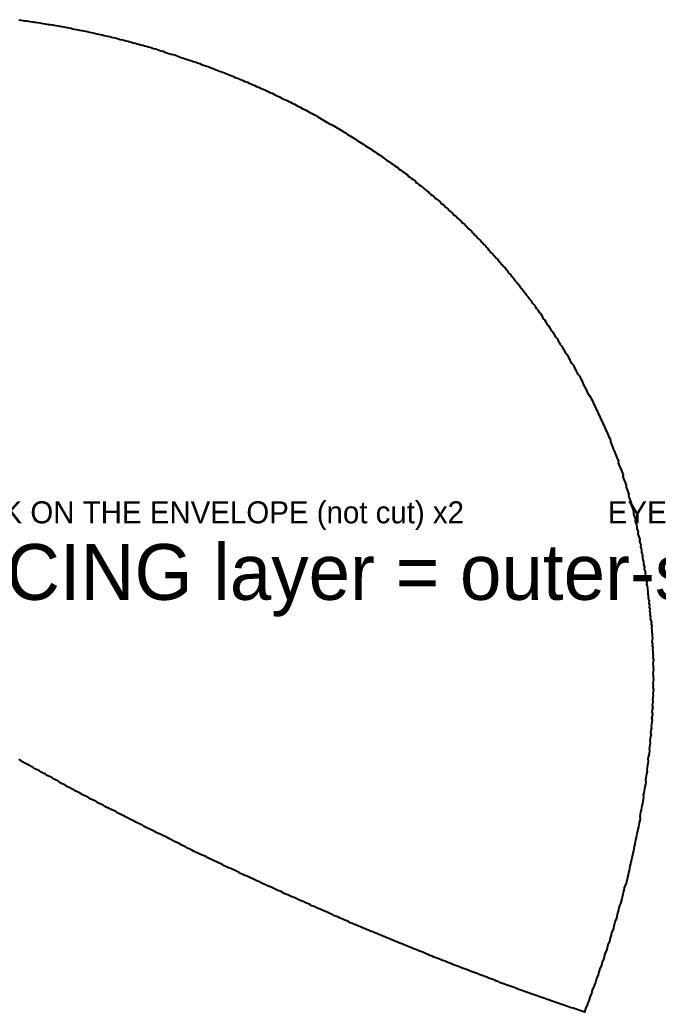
# Model space of a CAD drawing. Header units: millimetres. Extents: x -23256 to 49239, y -6625 to 7087.
# Drawn here: x 12648 to 16996, y 0 to 6763 of the extents above; entities that cross this region are included whole.
import ezdxf
from ezdxf.enums import TextEntityAlignment as Align

# ---------------------------------------------------------------- set-up
doc = ezdxf.new("R2010")
doc.units = ezdxf.units.MM
for name, color, linetype in [('CUT', 7, 'Continuous'), ('SEW', 8, 'Continuous'), ('TEXT', 7, 'Continuous')]:
    doc.layers.add(name, color=color, linetype=linetype)

msp = doc.modelspace()

# ---------------------------------------------------------------- linework, layer by layer
at = {"layer": 'CUT'}
msp.add_lwpolyline([(12641.2, 6762.7), (12657.6, 6760.4), (12668.5, 6758.1), (12679.5, 6755.8), (12695.9, 6755.8), (12706.8, 6753.5), (12717.8, 6751.3), (12734.2, 6749), (12745.1, 6746.7), (12756.1, 6746.7), (12767, 6744.4), (12783.4, 6742.1), (12794.4, 6739.8), (12805.3, 6737.6), (12821.7, 6735.3), (12832.7, 6733), (12843.6, 6730.7), (12854.6, 6730.7), (12871, 6728.4), (12882, 6726.1), (12892.9, 6723.9), (12909.4, 6721.6), (12920.3, 6719.3), (12931.3, 6717), (12947.7, 6714.7), (12958.7, 6712.4), (12969.7, 6710.2), (12980.6, 6707.9), (12997.1, 6705.6), (13008, 6701), (13019, 6698.7), (13035.4, 6696.5), (13046.4, 6694.2), (13057.4, 6691.9), (13068.4, 6689.6), (13084.8, 6687.3), (13095.8, 6685), (13106.8, 6682.8), (13123.3, 6678.2), (13134.2, 6675.9), (13145.2, 6673.6), (13156.2, 6671.3), (13172.7, 6666.8), (13183.7, 6664.5), (13194.7, 6662.2), (13211.2, 6659.9), (13222.2, 6655.4), (13233.1, 6653.1), (13244.1, 6650.8), (13260.6, 6648.5), (13271.6, 6643.9), (13282.6, 6641.7), (13299.1, 6639.4), (13310.2, 6634.8), (13321.2, 6632.5), (13332.2, 6628), (13348.7, 6625.7), (13359.7, 6623.4), (13370.7, 6618.8), (13387.3, 6616.6), (13398.3, 6612), (13409.3, 6609.7), (13420.4, 6605.1), (13436.9, 6602.9), (13447.9, 6598.3), (13459, 6596), (13470, 6591.4), (13486.5, 6589.2), (13497.6, 6584.6), (13508.6, 6582.3), (13525.2, 6577.7), (13536.2, 6575.4), (13547.3, 6570.9), (13558.4, 6566.3), (13574.9, 6564), (13586, 6559.5), (13597.1, 6554.9), (13608.1, 6552.6), (13624.7, 6548.1), (13635.8, 6543.5), (13635.8, 6543.5), (13646.9, 6538.9), (13663.5, 6534.4), (13680.1, 6529.8), (13691.2, 6527.5), (13707.8, 6522.9), (13718.9, 6518.4), (13735.5, 6511.5), (13746.7, 6507), (13763.3, 6502.4), (13774.4, 6497.8), (13791, 6493.3), (13802.2, 6488.7), (13818.8, 6484.1), (13829.9, 6479.6), (13846.6, 6475), (13857.7, 6470.4), (13874.4, 6465.9), (13885.6, 6459), (13902.2, 6454.4), (13913.4, 6449.9), (13930.1, 6445.3), (13941.2, 6440.7), (13957.9, 6433.9), (13969.1, 6429.3), (13980.3, 6424.8), (13997, 6417.9), (14008.2, 6413.4), (14024.9, 6408.8), (14036, 6404.2), (14052.8, 6397.4), (14064, 6392.8), (14075.2, 6388.2), (14091.9, 6381.4), (14103.1, 6376.8), (14114.4, 6370), (14131.1, 6365.4), (14142.3, 6360.8), (14159.1, 6354), (14170.3, 6349.4), (14181.6, 6342.6), (14198.3, 6338), (14209.6, 6331.2), (14220.8, 6326.6), (14237.6, 6319.7), (14248.9, 6315.2), (14260.2, 6308.3), (14276.9, 6303.8), (14288.2, 6296.9), (14299.4, 6292.3), (14316.3, 6285.5), (14327.6, 6278.6), (14338.8, 6274.1), (14350.1, 6267.2), (14366.9, 6262.7), (14378.3, 6255.8), (14389.6, 6249), (14400.8, 6244.4), (14417.7, 6237.6), (14429, 6230.7), (14440.4, 6223.8), (14451.6, 6219.3), (14468.5, 6212.4), (14479.9, 6205.6), (14491.1, 6201), (14502.5, 6194.2), (14519.4, 6187.3), (14530.7, 6180.5), (14542.1, 6173.6), (14553.4, 6169.1), (14564.7, 6162.2), (14576.1, 6155.4), (14593, 6148.5), (14604.4, 6141.7), (14615.7, 6134.8), (14627.1, 6128), (14638.4, 6123.4), (14649.8, 6116.5), (14666.7, 6109.7), (14678.1, 6102.8), (14689.5, 6096), (14700.8, 6089.1), (14712.2, 6082.3), (14723.6, 6075.4), (14735, 6068.6), (14746.4, 6061.7), (14757.8, 6054.9), (14774.7, 6048), (14786.1, 6041.2), (14797.5, 6034.3), (14808.9, 6027.5), (14820.3, 6020.6), (14831.7, 6013.8), (14843.1, 6006.9), (14854.5, 6000.1), (14865.9, 5993.3), (14877.4, 5984.1), (14888.8, 5977.3), (14900.2, 5970.4), (14911.6, 5963.6), (14923, 5956.7), (14934.4, 5949.9), (14945.9, 5940.7), (14957.3, 5933.9), (14968.7, 5927), (14980.1, 5920.2), (14991.5, 5913.3), (15003, 5904.2), (15014.4, 5897.4), (15025.8, 5890.5), (15037.2, 5883.7), (15048.7, 5874.5), (15060.1, 5867.7), (15071.5, 5860.8), (15083, 5851.7), (15094.4, 5844.8), (15105.8, 5838), (15117.2, 5828.9), (15128.6, 5822), (15134.4, 5815.2), (15145.9, 5806), (15157.3, 5799.2), (15168.7, 5792.3), (15180.1, 5783.2), (15191.5, 5776.4), (15203, 5767.2), (15214.4, 5760.4), (15225.8, 5753.5), (15231.6, 5744.4), (15243, 5737.5), (15254.4, 5728.4), (15265.8, 5721.6), (15277.3, 5712.4), (15288.6, 5705.6), (15294.5, 5696.4), (15305.8, 5689.6), (15317.2, 5680.5), (15328.6, 5673.6), (15340, 5664.5), (15345.8, 5655.3), (15357.2, 5648.5), (15368.6, 5639.4), (15379.9, 5632.5), (15391.3, 5623.4), (15397, 5616.5), (15408.4, 5607.4), (15419.8, 5598.3), (15431.1, 5591.4), (15436.9, 5582.3), (15448.2, 5573.1), (15459.5, 5566.3), (15470.9, 5557.2), (15476.6, 5548), (15487.9, 5541.2), (15499.2, 5532.1), (15510.5, 5522.9), (15516.2, 5513.8), (15527.5, 5506.9), (15538.8, 5497.8), (15544.5, 5488.7), (15555.8, 5479.5), (15567, 5472.7), (15572.7, 5463.6), (15583.9, 5454.4), (15595.2, 5445.3), (15600.8, 5436.2), (15612, 5429.3), (15623.3, 5420.2), (15628.9, 5411.1), (15640.1, 5401.9), (15651.3, 5392.8), (15656.9, 5383.6), (15668.2, 5376.8), (15679.4, 5367.7), (15685, 5358.5), (15696.2, 5349.4), (15701.8, 5340.3), (15713, 5331.1), (15724.2, 5322), (15729.9, 5312.9), (15741.1, 5303.7), (15746.7, 5294.6), (15757.9, 5285.5), (15763.5, 5276.3), (15774.7, 5267.2), (15785.9, 5258.1), (15791.5, 5248.9), (15802.7, 5239.8), (15808.2, 5230.7), (15819.4, 5221.5), (15825, 5212.4), (15836.2, 5203.3), (15841.8, 5194.1), (15853, 5185), (15858.6, 5175.9), (15869.7, 5166.8), (15875.3, 5157.6), (15886.5, 5148.5), (15892.1, 5139.4), (15903.2, 5130.2), (15908.8, 5118.8), (15920, 5109.7), (15925.5, 5100.5), (15936.7, 5091.4), (15942.3, 5082.3), (15953.4, 5073.1), (15959, 5061.7), (15970.1, 5052.6), (15975.7, 5043.5), (15981.2, 5034.3), (15992.4, 5025.2), (15997.9, 5013.8), (16009.1, 5004.6), (16014.6, 4995.5), (16020.2, 4986.4), (16031.3, 4975), (16036.8, 4965.8), (16048, 4956.7), (16053.5, 4947.6), (16059, 4936.2), (16070.1, 4927), (16075.7, 4917.9), (16086.8, 4906.5), (16092.3, 4897.3), (16097.8, 4888.2), (16108.9, 4876.8), (16114.5, 4867.7), (16120, 4858.5), (16131.1, 4847.1), (16136.6, 4838), (16142.1, 4828.8), (16153.2, 4817.4), (16158.7, 4808.3), (16164.2, 4796.9), (16175.3, 4787.8), (16180.8, 4778.6), (16186.2, 4767.2), (16197.4, 4758.1), (16202.8, 4746.7), (16208.3, 4737.5), (16213.8, 4726.1), (16224.9, 4717), (16230.3, 4705.6), (16235.8, 4696.4), (16241.3, 4685), (16252.4, 4675.9), (16257.8, 4664.5), (16263.3, 4655.3), (16268.7, 4643.9), (16279.8, 4634.8), (16285.2, 4623.4), (16290.7, 4614.2), (16296.1, 4602.8), (16307.2, 4591.4), (16312.6, 4582.3), (16318.1, 4570.9), (16323.5, 4561.7), (16329, 4550.3), (16340, 4538.9), (16345.4, 4529.8), (16350.9, 4518.3), (16356.3, 4509.2), (16361.7, 4497.8), (16372.7, 4486.4), (16378.2, 4477.2), (16383.6, 4465.8), (16389, 4454.4), (16394.4, 4443), (16399.8, 4433.9), (16405.2, 4422.5), (16416.2, 4411), (16421.6, 4401.9), (16427, 4390.5), (16432.4, 4379.1), (16437.8, 4367.7), (16443.2, 4358.5), (16448.6, 4347.1), (16459.6, 4335.7), (16464.9, 4324.3), (16470.4, 4315.1), (16475.7, 4303.7), (16481.1, 4292.3), (16486.5, 4280.9), (16491.8, 4269.5), (16497.2, 4260.3), (16502.6, 4248.9), (16508, 4237.5), (16513.3, 4226.1), (16518.7, 4214.7), (16529.6, 4203.3), (16535, 4191.9), (16540.4, 4182.7), (16545.7, 4171.3), (16551.1, 4159.9), (16556.4, 4148.5), (16561.7, 4137.1), (16567.1, 4125.6), (16572.4, 4114.2), (16577.7, 4102.8), (16583.1, 4091.4), (16588.4, 4080), (16593.7, 4068.6), (16599, 4057.1), (16604.3, 4045.7), (16609.6, 4034.3), (16614.9, 4022.9), (16620.1, 4011.5), (16625.3, 4000.1), (16630.5, 3988.7), (16635.7, 3977.2), (16640.9, 3965.8), (16646, 3954.4), (16651.1, 3943), (16656.2, 3931.6), (16661.3, 3920.2), (16666.4, 3908.7), (16671.4, 3897.3), (16670.9, 3885.9), (16675.9, 3874.5), (16680.9, 3863.1), (16685.9, 3851.7), (16690.7, 3838), (16695.7, 3826.5), (16700.6, 3815.1), (16705.5, 3803.7), (16710.4, 3792.3), (16715.3, 3780.9), (16720.1, 3769.5), (16725, 3758.1), (16724.1, 3744.4), (16728.9, 3732.9), (16733.7, 3721.5), (16738.4, 3710.1), (16743.2, 3698.7), (16747.8, 3685), (16752.5, 3673.6), (16757.2, 3662.2), (16756.4, 3650.7), (16760.9, 3637), (16765.5, 3625.6), (16770.2, 3614.2), (16774.8, 3602.8), (16779.2, 3589.1), (16778.3, 3577.7), (16782.9, 3566.3), (16787.4, 3554.9), (16791.8, 3541.2), (16796.3, 3529.7), (16795.3, 3518.3), (16799.6, 3504.6), (16804.1, 3493.2), (16808.6, 3481.8), (16812.9, 3468.1), (16811.8, 3456.7), (16816.3, 3445.3), (16820.5, 3431.6), (16824.9, 3420.2), (16829.3, 3408.7), (16827.9, 3395), (16832.3, 3383.6), (16836.5, 3369.9), (16840.8, 3358.5), (16839.6, 3347.1), (16843.7, 3333.4), (16848.1, 3322), (16852.1, 3308.3), (16850.9, 3296.9), (16855.2, 3285.4), (16859.3, 3271.7), (16858, 3260.3), (16862, 3246.6), (16866.3, 3235.2), (16870.3, 3221.5), (16869, 3210.1), (16873, 3196.4), (16877.2, 3185), (16875.6, 3171.3), (16879.8, 3159.9), (16883.7, 3146.2), (16882.4, 3134.8), (16886.3, 3121.1), (16890.5, 3109.6), (16888.9, 3095.9), (16892.8, 3082.2), (16896.9, 3070.8), (16895.3, 3057.1), (16899.4, 3045.7), (16903.3, 3032), (16901.9, 3020.6), (16905.8, 3006.9), (16909.6, 2993.2), (16908.2, 2981.8), (16912, 2968.1), (16910.7, 2956.7), (16914.5, 2943), (16918.3, 2929.3), (16916.9, 2917.9), (16920.7, 2904.2), (16924.5, 2890.5), (16923.1, 2879), (16926.9, 2865.3), (16925.2, 2851.6), (16929.3, 2840.2), (16927.6, 2826.5), (16931.4, 2812.8), (16935.4, 2801.4), (16933.8, 2787.7), (16937.5, 2774), (16935.9, 2760.3), (16939.9, 2748.9), (16938.2, 2735.2), (16942, 2721.5), (16940.4, 2707.8), (16944.4, 2696.4), (16942.7, 2682.7), (16946.4, 2669), (16950.1, 2655.3), (16948.7, 2643.9), (16952.3, 2630.2), (16950.6, 2616.5), (16954.2, 2602.8), (16952.4, 2589.1), (16956.3, 2577.7), (16954.4, 2564), (16958, 2550.3), (16956.1, 2536.6), (16954.2, 2522.9), (16957.7, 2509.2), (16955.8, 2495.5), (16959.6, 2484.1), (16957.6, 2470.4), (16961, 2456.7), (16959, 2443), (16962.4, 2429.3), (16960.4, 2415.6), (16963.7, 2401.9), (16961.7, 2388.2), (16959.6, 2374.5), (16962.9, 2360.8), (16961.2, 2349.4), (16964.4, 2335.7), (16962.3, 2322), (16960.2, 2308.3), (16963.3, 2294.6), (16961.2, 2280.9), (16964.3, 2267.2), (16962.2, 2253.5), (16960, 2239.8), (16963.1, 2226.1), (16960.8, 2212.4), (16963.9, 2198.7), (16961.6, 2185), (16959.4, 2171.3), (16962.4, 2157.6), (16960.1, 2143.9), (16957.8, 2130.2), (16960.8, 2116.5), (16958.4, 2102.8), (16956.1, 2089.1), (16959, 2075.4), (16956.3, 2059.4), (16953.9, 2045.7), (16956.8, 2032), (16954.4, 2018.3), (16952, 2004.6), (16954.8, 1990.9), (16952.4, 1977.2), (16949.9, 1963.5), (16947.5, 1949.8), (16950.3, 1936.1), (16947.4, 1920.1), (16944.9, 1906.4), (16947.6, 1892.7), (16945.1, 1879), (16942.6, 1865.3), (16940.1, 1851.6), (16942.8, 1837.9), (16939.8, 1821.9), (16937.3, 1808.3), (16934.7, 1794.6), (16937.3, 1780.9), (16934.8, 1767.2), (16931.8, 1751.2), (16929.2, 1737.5), (16926.6, 1723.8), (16929.2, 1710.1), (16926.6, 1696.4), (16923.5, 1680.4), (16920.9, 1666.7), (16918.2, 1653), (16920.8, 1639.3), (16917.7, 1623.3), (16915, 1609.6), (16912.4, 1595.9), (16909.3, 1579.9), (16911.7, 1566.2), (16909.1, 1552.5), (16906.4, 1538.8), (16903.3, 1522.9), (16900.6, 1509.2), (16897.9, 1495.5), (16894.7, 1479.5), (16897.2, 1465.8), (16894.5, 1452.1), (16891.3, 1436.1), (16888.6, 1422.4), (16885.9, 1408.7), (16882.7, 1392.7), (16880, 1379), (16876.8, 1363), (16874.1, 1349.3), (16871.3, 1335.6), (16873.2, 1319.7), (16870.4, 1306), (16867.6, 1292.3), (16864.4, 1276.3), (16861.6, 1262.6), (16858.3, 1246.6), (16855.4, 1232.9), (16852.1, 1216.9), (16849.2, 1203.2), (16846.4, 1189.5), (16843, 1173.5), (16840.1, 1159.8), (16836.7, 1143.9), (16833.8, 1130.2), (16830.3, 1114.2), (16827.4, 1100.5), (16823.9, 1084.5), (16820.9, 1070.8), (16817.4, 1054.8), (16814.4, 1041.1), (16810.9, 1025.1), (16807.9, 1011.4), (16804.3, 995.5), (16801.3, 981.8), (16797.7, 965.8), (16794.6, 952.1), (16791, 936.1), (16787.4, 920.1), (16784.3, 906.4), (16780.6, 890.4), (16777.5, 876.7), (16768.9, 860.7), (16765.7, 847), (16762, 831.1), (16758.3, 815.1), (16755.1, 801.4), (16751.4, 785.4), (16748.2, 771.7), (16744.5, 755.7), (16740.7, 739.7), (16732.5, 726), (16728.8, 710.1), (16725.5, 696.4), (16721.7, 680.4), (16717.9, 664.4), (16714.6, 650.7), (16710.8, 634.7), (16702.1, 618.7), (16698.8, 605), (16694.9, 589.1), (16691, 573.1), (16687.7, 559.4), (16679, 543.4), (16675.1, 527.4), (16671.2, 511.4), (16667.8, 497.7), (16663.9, 481.7), (16655.1, 465.8), (16651.7, 452.1), (16647.8, 436.1), (16643.8, 420.1), (16635.1, 404.1), (16631.7, 390.4), (16627.7, 374.4), (16623.7, 358.5), (16614.9, 342.5), (16611.5, 328.8), (16607.5, 312.8), (16598.7, 296.8), (16594.7, 280.8), (16590.7, 264.8), (16587.2, 251.1), (16578.4, 235.2), (16574.4, 219.2), (16570.4, 203.2), (16561.6, 187.2), (16558.1, 173.5), (16549.3, 157.5), (16545.3, 141.6), (16541.2, 125.6), (16532.4, 109.6), (16528.4, 93.6), (16524.3, 77.6), (16516.1, 63.9), (16512, 47.9), (16503.3, 32), (16499.2, 16), (16495.1, 0), (16495.1, 0), (16482.3, 4.6), (16469.5, 9.1), (16456.6, 13.7), (16443.8, 18.3), (16430.9, 22.8), (16418.1, 27.4), (16404.6, 29.7), (16391.8, 34.2), (16378.9, 38.8), (16366, 43.4), (16353.1, 47.9), (16340.2, 52.5), (16327.2, 57.1), (16314.3, 61.6), (16301.3, 66.2), (16288.4, 70.8), (16275.4, 75.3), (16262.5, 79.9), (16249.5, 84.5), (16236.5, 89), (16223.5, 93.6), (16210.4, 98.2), (16197.4, 102.7), (16184.4, 107.3), (16171.3, 111.9), (16158.3, 116.4), (16145.2, 121), (16132.1, 125.6), (16119, 130.1), (16105.9, 134.7), (16092.8, 139.3), (16079.7, 143.8), (16066.6, 148.4), (16053.5, 153), (16040.3, 157.5), (16027.6, 164.4), (16014.5, 169), (16001.3, 173.5), (15988.1, 178.1), (15974.9, 182.7), (15961.7, 187.2), (15948.5, 191.8), (15935.2, 196.3), (15922, 200.9), (15909.2, 207.8), (15896, 212.3), (15882.7, 216.9), (15869.4, 221.5), (15856.1, 226), (15842.8, 230.6), (15829.9, 237.5), (15816.6, 242), (15803.3, 246.6), (15789.9, 251.1), (15776.6, 255.7), (15763.7, 262.6), (15750.3, 267.1), (15736.9, 271.7), (15723.5, 276.3), (15710.1, 280.8), (15697.1, 287.7), (15683.7, 292.2), (15670.2, 296.8), (15656.8, 301.4), (15643.7, 308.2), (15630.3, 312.8), (15616.8, 317.4), (15603.3, 321.9), (15590.2, 328.8), (15576.7, 333.3), (15563.2, 337.9), (15550, 344.8), (15536.5, 349.3), (15522.9, 353.9), (15509.8, 360.7), (15496.2, 365.3), (15482.6, 369.9), (15469, 374.4), (15455.8, 381.3), (15442.1, 385.8), (15428.9, 392.7), (15415.3, 397.3), (15406.4, 401.8), (15393.1, 408.7), (15379.4, 413.3), (15365.8, 417.8), (15352.4, 424.7), (15338.7, 429.2), (15325, 433.8), (15311.6, 440.6), (15297.9, 445.2), (15284.5, 452.1), (15270.7, 456.6), (15257.3, 463.5), (15243.5, 468), (15229.7, 472.6), (15216.3, 479.5), (15202.5, 484), (15189, 490.9), (15175.1, 495.4), (15161.6, 502.3), (15147.8, 506.9), (15134.2, 513.7), (15120.3, 518.3), (15106.8, 525.1), (15092.9, 529.7), (15079.3, 536.5), (15065.4, 541.1), (15051.7, 548), (15037.8, 552.5), (15024.1, 559.4), (15010.2, 563.9), (14996.5, 570.8), (14982.5, 575.3), (14968.8, 582.2), (14954.8, 586.8), (14941.1, 593.6), (14927, 598.2), (14913.3, 605), (14899.2, 609.6), (14890.3, 616.5), (14876.5, 623.3), (14862.4, 627.9), (14848.6, 634.7), (14834.5, 639.3), (14820.7, 646.1), (14806.8, 653), (14792.7, 657.5), (14778.8, 664.4), (14764.6, 669), (14750.7, 675.8), (14736.8, 682.7), (14722.6, 687.2), (14708.6, 694.1), (14694.7, 700.9), (14680.4, 705.5), (14666.4, 712.3), (14652.4, 719.2), (14638.2, 723.8), (14629, 730.6), (14615, 737.5), (14600.7, 742), (14586.6, 748.9), (14572.5, 755.7), (14558.2, 760.3), (14544.1, 767.1), (14530, 774), (14515.8, 780.8), (14501.5, 785.4), (14487.3, 792.3), (14473.1, 799.1), (14458.7, 803.7), (14444.5, 810.5), (14435.2, 817.4), (14421, 824.2), (14406.6, 828.8), (14392.3, 835.6), (14378.1, 842.5), (14363.8, 849.3), (14349.5, 856.2), (14335, 860.7), (14320.7, 867.6), (14306.3, 874.4), (14292, 881.3), (14282.6, 888.1), (14268, 892.7), (14253.6, 899.6), (14239.2, 906.4), (14224.8, 913.3), (14210.4, 920.1), (14195.9, 927), (14181.3, 931.5), (14166.9, 938.4), (14152.4, 945.2), (14142.9, 952.1), (14128.4, 958.9), (14113.9, 965.8), (14099.3, 972.6), (14084.8, 979.5), (14070.1, 984), (14055.5, 990.9), (14041, 997.7), (14031.4, 1004.6), (14016.8, 1011.4), (14002.1, 1018.3), (13987.5, 1025.1), (13972.9, 1032), (13958.2, 1038.8), (13943.5, 1045.7), (13928.9, 1052.5), (13919.2, 1059.4), (13904.5, 1066.2), (13889.7, 1070.8), (13874.9, 1077.6), (13860.2, 1084.5), (13845.4, 1091.3), (13830.7, 1098.2), (13820.9, 1105), (13806.1, 1111.9), (13791.3, 1118.7), (13776.5, 1125.6), (13761.7, 1132.4), (13746.8, 1139.3), (13737, 1146.1), (13722.2, 1153), (13707.3, 1159.8), (13692.4, 1166.7), (13677.6, 1175.8), (13662.7, 1182.7), (13652.8, 1189.5), (13637.8, 1196.4), (13622.9, 1203.2), (13607.9, 1210.1), (13593, 1216.9), (13578, 1223.8), (13568, 1230.6), (13553, 1237.5), (13538, 1244.3), (13523, 1251.2), (13507.9, 1258), (13498, 1264.9), (13482.9, 1274), (13467.9, 1280.8), (13452.8, 1287.7), (13437.7, 1294.5), (13427.6, 1301.4), (13412.5, 1308.2), (13397.4, 1315.1), (13382.3, 1324.2), (13367.1, 1331.1), (13357, 1337.9), (13341.8, 1344.8), (13326.7, 1351.6), (13311.5, 1358.5), (13301.4, 1367.6), (13286.1, 1374.5), (13270.9, 1381.3), (13255.7, 1388.1), (13240.4, 1395), (13230.2, 1401.8), (13215, 1411), (13199.7, 1417.8), (13184.4, 1424.7), (13174.2, 1431.5), (13158.9, 1440.7), (13143.5, 1447.5), (13128.2, 1454.4), (13117.9, 1461.2), (13102.6, 1470.3), (13087.2, 1477.2), (13071.8, 1484), (13061.5, 1490.9), (13046.1, 1500), (13030.7, 1506.9), (13020.4, 1513.7), (13005, 1520.6), (12989.5, 1529.7), (12974, 1536.6), (12963.7, 1543.4), (12948.2, 1552.5), (12932.7, 1559.4), (12922.3, 1566.2), (12906.8, 1575.4), (12891.3, 1582.2), (12875.7, 1589.1), (12865.3, 1598.2), (12849.7, 1605.1), (12834.1, 1611.9), (12823.7, 1621), (12808.1, 1627.9), (12792.5, 1634.7), (12782, 1643.9), (12766.4, 1650.7), (12750.7, 1657.6), (12740.2, 1666.7), (12724.6, 1673.5), (12708.8, 1682.7), (12698.3, 1689.5), (12682.6, 1696.4), (12666.9, 1705.5), (12656.4, 1712.4), (12640.6, 1721.5)], dxfattribs=at)
at = {"layer": 'SEW'}
msp.add_lwpolyline([(12641.2, 6762.7), (12657.6, 6760.4), (12668.5, 6758.1), (12679.5, 6755.8), (12695.9, 6755.8), (12706.8, 6753.5), (12717.8, 6751.3), (12734.2, 6749), (12745.1, 6746.7), (12756.1, 6746.7), (12767, 6744.4), (12783.4, 6742.1), (12794.4, 6739.8), (12805.3, 6737.6), (12821.7, 6735.3), (12832.7, 6733), (12843.6, 6730.7), (12854.6, 6730.7), (12871, 6728.4), (12882, 6726.1), (12892.9, 6723.9), (12909.4, 6721.6), (12920.3, 6719.3), (12931.3, 6717), (12947.7, 6714.7), (12958.7, 6712.4), (12969.7, 6710.2), (12980.6, 6707.9), (12997.1, 6705.6), (13008, 6701), (13019, 6698.7), (13035.4, 6696.5), (13046.4, 6694.2), (13057.4, 6691.9), (13068.4, 6689.6), (13084.8, 6687.3), (13095.8, 6685), (13106.8, 6682.8), (13123.3, 6678.2), (13134.2, 6675.9), (13145.2, 6673.6), (13156.2, 6671.3), (13172.7, 6666.8), (13183.7, 6664.5), (13194.7, 6662.2), (13211.2, 6659.9), (13222.2, 6655.4), (13233.1, 6653.1), (13244.1, 6650.8), (13260.6, 6648.5), (13271.6, 6643.9), (13282.6, 6641.7), (13299.1, 6639.4), (13310.2, 6634.8), (13321.2, 6632.5), (13332.2, 6628), (13348.7, 6625.7), (13359.7, 6623.4), (13370.7, 6618.8), (13387.3, 6616.6), (13398.3, 6612), (13409.3, 6609.7), (13420.4, 6605.1), (13436.9, 6602.9), (13447.9, 6598.3), (13459, 6596), (13470, 6591.4), (13486.5, 6589.2), (13497.6, 6584.6), (13508.6, 6582.3), (13525.2, 6577.7), (13536.2, 6575.4), (13547.3, 6570.9), (13558.4, 6566.3), (13574.9, 6564), (13586, 6559.5), (13597.1, 6554.9), (13608.1, 6552.6), (13624.7, 6548.1), (13635.8, 6543.5), (13635.8, 6543.5), (13646.9, 6538.9), (13663.5, 6534.4), (13680.1, 6529.8), (13691.2, 6527.5), (13707.8, 6522.9), (13718.9, 6518.4), (13735.5, 6511.5), (13746.7, 6507), (13763.3, 6502.4), (13774.4, 6497.8), (13791, 6493.3), (13802.2, 6488.7), (13818.8, 6484.1), (13829.9, 6479.6), (13846.6, 6475), (13857.7, 6470.4), (13874.4, 6465.9), (13885.6, 6459), (13902.2, 6454.4), (13913.4, 6449.9), (13930.1, 6445.3), (13941.2, 6440.7), (13957.9, 6433.9), (13969.1, 6429.3), (13980.3, 6424.8), (13997, 6417.9), (14008.2, 6413.4), (14024.9, 6408.8), (14036, 6404.2), (14052.8, 6397.4), (14064, 6392.8), (14075.2, 6388.2), (14091.9, 6381.4), (14103.1, 6376.8), (14114.4, 6370), (14131.1, 6365.4), (14142.3, 6360.8), (14159.1, 6354), (14170.3, 6349.4), (14181.6, 6342.6), (14198.3, 6338), (14209.6, 6331.2), (14220.8, 6326.6), (14237.6, 6319.7), (14248.9, 6315.2), (14260.2, 6308.3), (14276.9, 6303.8), (14288.2, 6296.9), (14299.4, 6292.3), (14316.3, 6285.5), (14327.6, 6278.6), (14338.8, 6274.1), (14350.1, 6267.2), (14366.9, 6262.7), (14378.3, 6255.8), (14389.6, 6249), (14400.8, 6244.4), (14417.7, 6237.6), (14429, 6230.7), (14440.4, 6223.8), (14451.6, 6219.3), (14468.5, 6212.4), (14479.9, 6205.6), (14491.1, 6201), (14502.5, 6194.2), (14519.4, 6187.3), (14530.7, 6180.5), (14542.1, 6173.6), (14553.4, 6169.1), (14564.7, 6162.2), (14576.1, 6155.4), (14593, 6148.5), (14604.4, 6141.7), (14615.7, 6134.8), (14627.1, 6128), (14638.4, 6123.4), (14649.8, 6116.5), (14666.7, 6109.7), (14678.1, 6102.8), (14689.5, 6096), (14700.8, 6089.1), (14712.2, 6082.3), (14723.6, 6075.4), (14735, 6068.6), (14746.4, 6061.7), (14757.8, 6054.9), (14774.7, 6048), (14786.1, 6041.2), (14797.5, 6034.3), (14808.9, 6027.5), (14820.3, 6020.6), (14831.7, 6013.8), (14843.1, 6006.9), (14854.5, 6000.1), (14865.9, 5993.3), (14877.4, 5984.1), (14888.8, 5977.3), (14900.2, 5970.4), (14911.6, 5963.6), (14923, 5956.7), (14934.4, 5949.9), (14945.9, 5940.7), (14957.3, 5933.9), (14968.7, 5927), (14980.1, 5920.2), (14991.5, 5913.3), (15003, 5904.2), (15014.4, 5897.4), (15025.8, 5890.5), (15037.2, 5883.7), (15048.7, 5874.5), (15060.1, 5867.7), (15071.5, 5860.8), (15083, 5851.7), (15094.4, 5844.8), (15105.8, 5838), (15117.2, 5828.9), (15128.6, 5822), (15134.4, 5815.2), (15145.9, 5806), (15157.3, 5799.2), (15168.7, 5792.3), (15180.1, 5783.2), (15191.5, 5776.4), (15203, 5767.2), (15214.4, 5760.4), (15225.8, 5753.5), (15231.6, 5744.4), (15243, 5737.5), (15254.4, 5728.4), (15265.8, 5721.6), (15277.3, 5712.4), (15288.6, 5705.6), (15294.5, 5696.4), (15305.8, 5689.6), (15317.2, 5680.5), (15328.6, 5673.6), (15340, 5664.5), (15345.8, 5655.3), (15357.2, 5648.5), (15368.6, 5639.4), (15379.9, 5632.5), (15391.3, 5623.4), (15397, 5616.5), (15408.4, 5607.4), (15419.8, 5598.3), (15431.1, 5591.4), (15436.9, 5582.3), (15448.2, 5573.1), (15459.5, 5566.3), (15470.9, 5557.2), (15476.6, 5548), (15487.9, 5541.2), (15499.2, 5532.1), (15510.5, 5522.9), (15516.2, 5513.8), (15527.5, 5506.9), (15538.8, 5497.8), (15544.5, 5488.7), (15555.8, 5479.5), (15567, 5472.7), (15572.7, 5463.6), (15583.9, 5454.4), (15595.2, 5445.3), (15600.8, 5436.2), (15612, 5429.3), (15623.3, 5420.2), (15628.9, 5411.1), (15640.1, 5401.9), (15651.3, 5392.8), (15656.9, 5383.6), (15668.2, 5376.8), (15679.4, 5367.7), (15685, 5358.5), (15696.2, 5349.4), (15701.8, 5340.3), (15713, 5331.1), (15724.2, 5322), (15729.9, 5312.9), (15741.1, 5303.7), (15746.7, 5294.6), (15757.9, 5285.5), (15763.5, 5276.3), (15774.7, 5267.2), (15785.9, 5258.1), (15791.5, 5248.9), (15802.7, 5239.8), (15808.2, 5230.7), (15819.4, 5221.5), (15825, 5212.4), (15836.2, 5203.3), (15841.8, 5194.1), (15853, 5185), (15858.6, 5175.9), (15869.7, 5166.8), (15875.3, 5157.6), (15886.5, 5148.5), (15892.1, 5139.4), (15903.2, 5130.2), (15908.8, 5118.8), (15920, 5109.7), (15925.5, 5100.5), (15936.7, 5091.4), (15942.3, 5082.3), (15953.4, 5073.1), (15959, 5061.7), (15970.1, 5052.6), (15975.7, 5043.5), (15981.2, 5034.3), (15992.4, 5025.2), (15997.9, 5013.8), (16009.1, 5004.6), (16014.6, 4995.5), (16020.2, 4986.4), (16031.3, 4975), (16036.8, 4965.8), (16048, 4956.7), (16053.5, 4947.6), (16059, 4936.2), (16070.1, 4927), (16075.7, 4917.9), (16086.8, 4906.5), (16092.3, 4897.3), (16097.8, 4888.2), (16108.9, 4876.8), (16114.5, 4867.7), (16120, 4858.5), (16131.1, 4847.1), (16136.6, 4838), (16142.1, 4828.8), (16153.2, 4817.4), (16158.7, 4808.3), (16164.2, 4796.9), (16175.3, 4787.8), (16180.8, 4778.6), (16186.2, 4767.2), (16197.4, 4758.1), (16202.8, 4746.7), (16208.3, 4737.5), (16213.8, 4726.1), (16224.9, 4717), (16230.3, 4705.6), (16235.8, 4696.4), (16241.3, 4685), (16252.4, 4675.9), (16257.8, 4664.5), (16263.3, 4655.3), (16268.7, 4643.9), (16279.8, 4634.8), (16285.2, 4623.4), (16290.7, 4614.2), (16296.1, 4602.8), (16307.2, 4591.4), (16312.6, 4582.3), (16318.1, 4570.9), (16323.5, 4561.7), (16329, 4550.3), (16340, 4538.9), (16345.4, 4529.8), (16350.9, 4518.3), (16356.3, 4509.2), (16361.7, 4497.8), (16372.7, 4486.4), (16378.2, 4477.2), (16383.6, 4465.8), (16389, 4454.4), (16394.4, 4443), (16399.8, 4433.9), (16405.2, 4422.5), (16416.2, 4411), (16421.6, 4401.9), (16427, 4390.5), (16432.4, 4379.1), (16437.8, 4367.7), (16443.2, 4358.5), (16448.6, 4347.1), (16459.6, 4335.7), (16464.9, 4324.3), (16470.4, 4315.1), (16475.7, 4303.7), (16481.1, 4292.3), (16486.5, 4280.9), (16491.8, 4269.5), (16497.2, 4260.3), (16502.6, 4248.9), (16508, 4237.5), (16513.3, 4226.1), (16518.7, 4214.7), (16529.6, 4203.3), (16535, 4191.9), (16540.4, 4182.7), (16545.7, 4171.3), (16551.1, 4159.9), (16556.4, 4148.5), (16561.7, 4137.1), (16567.1, 4125.6), (16572.4, 4114.2), (16577.7, 4102.8), (16583.1, 4091.4), (16588.4, 4080), (16593.7, 4068.6), (16599, 4057.1), (16604.3, 4045.7), (16609.6, 4034.3), (16614.9, 4022.9), (16620.1, 4011.5), (16625.3, 4000.1), (16630.5, 3988.7), (16635.7, 3977.2), (16640.9, 3965.8), (16646, 3954.4), (16651.1, 3943), (16656.2, 3931.6), (16661.3, 3920.2), (16666.4, 3908.7), (16671.4, 3897.3), (16670.9, 3885.9), (16675.9, 3874.5), (16680.9, 3863.1), (16685.9, 3851.7), (16690.7, 3838), (16695.7, 3826.5), (16700.6, 3815.1), (16705.5, 3803.7), (16710.4, 3792.3), (16715.3, 3780.9), (16720.1, 3769.5), (16725, 3758.1), (16724.1, 3744.4), (16728.9, 3732.9), (16733.7, 3721.5), (16738.4, 3710.1), (16743.2, 3698.7), (16747.8, 3685), (16752.5, 3673.6), (16757.2, 3662.2), (16756.4, 3650.7), (16760.9, 3637), (16765.5, 3625.6), (16770.2, 3614.2), (16774.8, 3602.8), (16779.2, 3589.1), (16778.3, 3577.7), (16782.9, 3566.3), (16787.4, 3554.9), (16791.8, 3541.2), (16796.3, 3529.7), (16795.3, 3518.3), (16799.6, 3504.6), (16804.1, 3493.2), (16808.6, 3481.8), (16812.9, 3468.1), (16811.8, 3456.7), (16816.3, 3445.3), (16820.5, 3431.6), (16824.9, 3420.2), (16829.3, 3408.7), (16827.9, 3395), (16832.3, 3383.6), (16836.5, 3369.9), (16840.8, 3358.5), (16839.6, 3347.1), (16843.7, 3333.4), (16848.1, 3322), (16852.1, 3308.3), (16850.9, 3296.9), (16855.2, 3285.4), (16859.3, 3271.7), (16858, 3260.3), (16862, 3246.6), (16866.3, 3235.2), (16870.3, 3221.5), (16869, 3210.1), (16873, 3196.4), (16877.2, 3185), (16875.6, 3171.3), (16879.8, 3159.9), (16883.7, 3146.2), (16882.4, 3134.8), (16886.3, 3121.1), (16890.5, 3109.6), (16888.9, 3095.9), (16892.8, 3082.2), (16896.9, 3070.8), (16895.3, 3057.1), (16899.4, 3045.7), (16903.3, 3032), (16901.9, 3020.6), (16905.8, 3006.9), (16909.6, 2993.2), (16908.2, 2981.8), (16912, 2968.1), (16910.7, 2956.7), (16914.5, 2943), (16918.3, 2929.3), (16916.9, 2917.9), (16920.7, 2904.2), (16924.5, 2890.5), (16923.1, 2879), (16926.9, 2865.3), (16925.2, 2851.6), (16929.3, 2840.2), (16927.6, 2826.5), (16931.4, 2812.8), (16935.4, 2801.4), (16933.8, 2787.7), (16937.5, 2774), (16935.9, 2760.3), (16939.9, 2748.9), (16938.2, 2735.2), (16942, 2721.5), (16940.4, 2707.8), (16944.4, 2696.4), (16942.7, 2682.7), (16946.4, 2669), (16950.1, 2655.3), (16948.7, 2643.9), (16952.3, 2630.2), (16950.6, 2616.5), (16954.2, 2602.8), (16952.4, 2589.1), (16956.3, 2577.7), (16954.4, 2564), (16958, 2550.3), (16956.1, 2536.6), (16954.2, 2522.9), (16957.7, 2509.2), (16955.8, 2495.5), (16959.6, 2484.1), (16957.6, 2470.4), (16961, 2456.7), (16959, 2443), (16962.4, 2429.3), (16960.4, 2415.6), (16963.7, 2401.9), (16961.7, 2388.2), (16959.6, 2374.5), (16962.9, 2360.8), (16961.2, 2349.4), (16964.4, 2335.7), (16962.3, 2322), (16960.2, 2308.3), (16963.3, 2294.6), (16961.2, 2280.9), (16964.3, 2267.2), (16962.2, 2253.5), (16960, 2239.8), (16963.1, 2226.1), (16960.8, 2212.4), (16963.9, 2198.7), (16961.6, 2185), (16959.4, 2171.3), (16962.4, 2157.6), (16960.1, 2143.9), (16957.8, 2130.2), (16960.8, 2116.5), (16958.4, 2102.8), (16956.1, 2089.1), (16959, 2075.4), (16956.3, 2059.4), (16953.9, 2045.7), (16956.8, 2032), (16954.4, 2018.3), (16952, 2004.6), (16954.8, 1990.9), (16952.4, 1977.2), (16949.9, 1963.5), (16947.5, 1949.8), (16950.3, 1936.1), (16947.4, 1920.1), (16944.9, 1906.4), (16947.6, 1892.7), (16945.1, 1879), (16942.6, 1865.3), (16940.1, 1851.6), (16942.8, 1837.9), (16939.8, 1821.9), (16937.3, 1808.3), (16934.7, 1794.6), (16937.3, 1780.9), (16934.8, 1767.2), (16931.8, 1751.2), (16929.2, 1737.5), (16926.6, 1723.8), (16929.2, 1710.1), (16926.6, 1696.4), (16923.5, 1680.4), (16920.9, 1666.7), (16918.2, 1653), (16920.8, 1639.3), (16917.7, 1623.3), (16915, 1609.6), (16912.4, 1595.9), (16909.3, 1579.9), (16911.7, 1566.2), (16909.1, 1552.5), (16906.4, 1538.8), (16903.3, 1522.9), (16900.6, 1509.2), (16897.9, 1495.5), (16894.7, 1479.5), (16897.2, 1465.8), (16894.5, 1452.1), (16891.3, 1436.1), (16888.6, 1422.4), (16885.9, 1408.7), (16882.7, 1392.7), (16880, 1379), (16876.8, 1363), (16874.1, 1349.3), (16871.3, 1335.6), (16873.2, 1319.7), (16870.4, 1306), (16867.6, 1292.3), (16864.4, 1276.3), (16861.6, 1262.6), (16858.3, 1246.6), (16855.4, 1232.9), (16852.1, 1216.9), (16849.2, 1203.2), (16846.4, 1189.5), (16843, 1173.5), (16840.1, 1159.8), (16836.7, 1143.9), (16833.8, 1130.2), (16830.3, 1114.2), (16827.4, 1100.5), (16823.9, 1084.5), (16820.9, 1070.8), (16817.4, 1054.8), (16814.4, 1041.1), (16810.9, 1025.1), (16807.9, 1011.4), (16804.3, 995.5), (16801.3, 981.8), (16797.7, 965.8), (16794.6, 952.1), (16791, 936.1), (16787.4, 920.1), (16784.3, 906.4), (16780.6, 890.4), (16777.5, 876.7), (16768.9, 860.7), (16765.7, 847), (16762, 831.1), (16758.3, 815.1), (16755.1, 801.4), (16751.4, 785.4), (16748.2, 771.7), (16744.5, 755.7), (16740.7, 739.7), (16732.5, 726), (16728.8, 710.1), (16725.5, 696.4), (16721.7, 680.4), (16717.9, 664.4), (16714.6, 650.7), (16710.8, 634.7), (16702.1, 618.7), (16698.8, 605), (16694.9, 589.1), (16691, 573.1), (16687.7, 559.4), (16679, 543.4), (16675.1, 527.4), (16671.2, 511.4), (16667.8, 497.7), (16663.9, 481.7), (16655.1, 465.8), (16651.7, 452.1), (16647.8, 436.1), (16643.8, 420.1), (16635.1, 404.1), (16631.7, 390.4), (16627.7, 374.4), (16623.7, 358.5), (16614.9, 342.5), (16611.5, 328.8), (16607.5, 312.8), (16598.7, 296.8), (16594.7, 280.8), (16590.7, 264.8), (16587.2, 251.1), (16578.4, 235.2), (16574.4, 219.2), (16570.4, 203.2), (16561.6, 187.2), (16558.1, 173.5), (16549.3, 157.5), (16545.3, 141.6), (16541.2, 125.6), (16532.4, 109.6), (16528.4, 93.6), (16524.3, 77.6), (16516.1, 63.9), (16512, 47.9), (16503.3, 32), (16499.2, 16), (16495.1, 0), (16495.1, 0), (16482.3, 4.6), (16469.5, 9.1), (16456.6, 13.7), (16443.8, 18.3), (16430.9, 22.8), (16418.1, 27.4), (16404.6, 29.7), (16391.8, 34.2), (16378.9, 38.8), (16366, 43.4), (16353.1, 47.9), (16340.2, 52.5), (16327.2, 57.1), (16314.3, 61.6), (16301.3, 66.2), (16288.4, 70.8), (16275.4, 75.3), (16262.5, 79.9), (16249.5, 84.5), (16236.5, 89), (16223.5, 93.6), (16210.4, 98.2), (16197.4, 102.7), (16184.4, 107.3), (16171.3, 111.9), (16158.3, 116.4), (16145.2, 121), (16132.1, 125.6), (16119, 130.1), (16105.9, 134.7), (16092.8, 139.3), (16079.7, 143.8), (16066.6, 148.4), (16053.5, 153), (16040.3, 157.5), (16027.6, 164.4), (16014.5, 169), (16001.3, 173.5), (15988.1, 178.1), (15974.9, 182.7), (15961.7, 187.2), (15948.5, 191.8), (15935.2, 196.3), (15922, 200.9), (15909.2, 207.8), (15896, 212.3), (15882.7, 216.9), (15869.4, 221.5), (15856.1, 226), (15842.8, 230.6), (15829.9, 237.5), (15816.6, 242), (15803.3, 246.6), (15789.9, 251.1), (15776.6, 255.7), (15763.7, 262.6), (15750.3, 267.1), (15736.9, 271.7), (15723.5, 276.3), (15710.1, 280.8), (15697.1, 287.7), (15683.7, 292.2), (15670.2, 296.8), (15656.8, 301.4), (15643.7, 308.2), (15630.3, 312.8), (15616.8, 317.4), (15603.3, 321.9), (15590.2, 328.8), (15576.7, 333.3), (15563.2, 337.9), (15550, 344.8), (15536.5, 349.3), (15522.9, 353.9), (15509.8, 360.7), (15496.2, 365.3), (15482.6, 369.9), (15469, 374.4), (15455.8, 381.3), (15442.1, 385.8), (15428.9, 392.7), (15415.3, 397.3), (15406.4, 401.8), (15393.1, 408.7), (15379.4, 413.3), (15365.8, 417.8), (15352.4, 424.7), (15338.7, 429.2), (15325, 433.8), (15311.6, 440.6), (15297.9, 445.2), (15284.5, 452.1), (15270.7, 456.6), (15257.3, 463.5), (15243.5, 468), (15229.7, 472.6), (15216.3, 479.5), (15202.5, 484), (15189, 490.9), (15175.1, 495.4), (15161.6, 502.3), (15147.8, 506.9), (15134.2, 513.7), (15120.3, 518.3), (15106.8, 525.1), (15092.9, 529.7), (15079.3, 536.5), (15065.4, 541.1), (15051.7, 548), (15037.8, 552.5), (15024.1, 559.4), (15010.2, 563.9), (14996.5, 570.8), (14982.5, 575.3), (14968.8, 582.2), (14954.8, 586.8), (14941.1, 593.6), (14927, 598.2), (14913.3, 605), (14899.2, 609.6), (14890.3, 616.5), (14876.5, 623.3), (14862.4, 627.9), (14848.6, 634.7), (14834.5, 639.3), (14820.7, 646.1), (14806.8, 653), (14792.7, 657.5), (14778.8, 664.4), (14764.6, 669), (14750.7, 675.8), (14736.8, 682.7), (14722.6, 687.2), (14708.6, 694.1), (14694.7, 700.9), (14680.4, 705.5), (14666.4, 712.3), (14652.4, 719.2), (14638.2, 723.8), (14629, 730.6), (14615, 737.5), (14600.7, 742), (14586.6, 748.9), (14572.5, 755.7), (14558.2, 760.3), (14544.1, 767.1), (14530, 774), (14515.8, 780.8), (14501.5, 785.4), (14487.3, 792.3), (14473.1, 799.1), (14458.7, 803.7), (14444.5, 810.5), (14435.2, 817.4), (14421, 824.2), (14406.6, 828.8), (14392.3, 835.6), (14378.1, 842.5), (14363.8, 849.3), (14349.5, 856.2), (14335, 860.7), (14320.7, 867.6), (14306.3, 874.4), (14292, 881.3), (14282.6, 888.1), (14268, 892.7), (14253.6, 899.6), (14239.2, 906.4), (14224.8, 913.3), (14210.4, 920.1), (14195.9, 927), (14181.3, 931.5), (14166.9, 938.4), (14152.4, 945.2), (14142.9, 952.1), (14128.4, 958.9), (14113.9, 965.8), (14099.3, 972.6), (14084.8, 979.5), (14070.1, 984), (14055.5, 990.9), (14041, 997.7), (14031.4, 1004.6), (14016.8, 1011.4), (14002.1, 1018.3), (13987.5, 1025.1), (13972.9, 1032), (13958.2, 1038.8), (13943.5, 1045.7), (13928.9, 1052.5), (13919.2, 1059.4), (13904.5, 1066.2), (13889.7, 1070.8), (13874.9, 1077.6), (13860.2, 1084.5), (13845.4, 1091.3), (13830.7, 1098.2), (13820.9, 1105), (13806.1, 1111.9), (13791.3, 1118.7), (13776.5, 1125.6), (13761.7, 1132.4), (13746.8, 1139.3), (13737, 1146.1), (13722.2, 1153), (13707.3, 1159.8), (13692.4, 1166.7), (13677.6, 1175.8), (13662.7, 1182.7), (13652.8, 1189.5), (13637.8, 1196.4), (13622.9, 1203.2), (13607.9, 1210.1), (13593, 1216.9), (13578, 1223.8), (13568, 1230.6), (13553, 1237.5), (13538, 1244.3), (13523, 1251.2), (13507.9, 1258), (13498, 1264.9), (13482.9, 1274), (13467.9, 1280.8), (13452.8, 1287.7), (13437.7, 1294.5), (13427.6, 1301.4), (13412.5, 1308.2), (13397.4, 1315.1), (13382.3, 1324.2), (13367.1, 1331.1), (13357, 1337.9), (13341.8, 1344.8), (13326.7, 1351.6), (13311.5, 1358.5), (13301.4, 1367.6), (13286.1, 1374.5), (13270.9, 1381.3), (13255.7, 1388.1), (13240.4, 1395), (13230.2, 1401.8), (13215, 1411), (13199.7, 1417.8), (13184.4, 1424.7), (13174.2, 1431.5), (13158.9, 1440.7), (13143.5, 1447.5), (13128.2, 1454.4), (13117.9, 1461.2), (13102.6, 1470.3), (13087.2, 1477.2), (13071.8, 1484), (13061.5, 1490.9), (13046.1, 1500), (13030.7, 1506.9), (13020.4, 1513.7), (13005, 1520.6), (12989.5, 1529.7), (12974, 1536.6), (12963.7, 1543.4), (12948.2, 1552.5), (12932.7, 1559.4), (12922.3, 1566.2), (12906.8, 1575.4), (12891.3, 1582.2), (12875.7, 1589.1), (12865.3, 1598.2), (12849.7, 1605.1), (12834.1, 1611.9), (12823.7, 1621), (12808.1, 1627.9), (12792.5, 1634.7), (12782, 1643.9), (12766.4, 1650.7), (12750.7, 1657.6), (12740.2, 1666.7), (12724.6, 1673.5), (12708.8, 1682.7), (12698.3, 1689.5), (12682.6, 1696.4), (12666.9, 1705.5), (12656.4, 1712.4), (12640.6, 1721.5)], dxfattribs=at)

# ---------------------------------------------------------------- texts
at = {"layer": 'TEXT'}
for s, height, p in [('EYE FOOTPRINT - MARK ON THE ENVELOPE (not cut) x2', 150, (12982.2, 3406.4)), ('EYE OUTER SKIN (+224 mm) - dotted = FINISHED, solid = CUT (51 mm / 2 in rim allowance) - x2 (mirror R)', 150, (21482.1, 3406.6)), ('APPENDAGE PATTERNS 1:1 mm - CUT includes 25 mm fabric seams, and 51 mm (2 in) where an appendage meets the envelope (mouth pieces exact) - PIECING layer = outer-skin strips for a 60 in bolt / 12 ft table - the eye footprint is a MARKING outline, not a cut piece - parachute/scoop/vents from the master patterns', 380, (13000, 3000))]:
    msp.add_text(s, height=height, dxfattribs=at).set_placement(p, align=Align.MIDDLE_CENTER)

doc.saveas('drawing.dxf')
